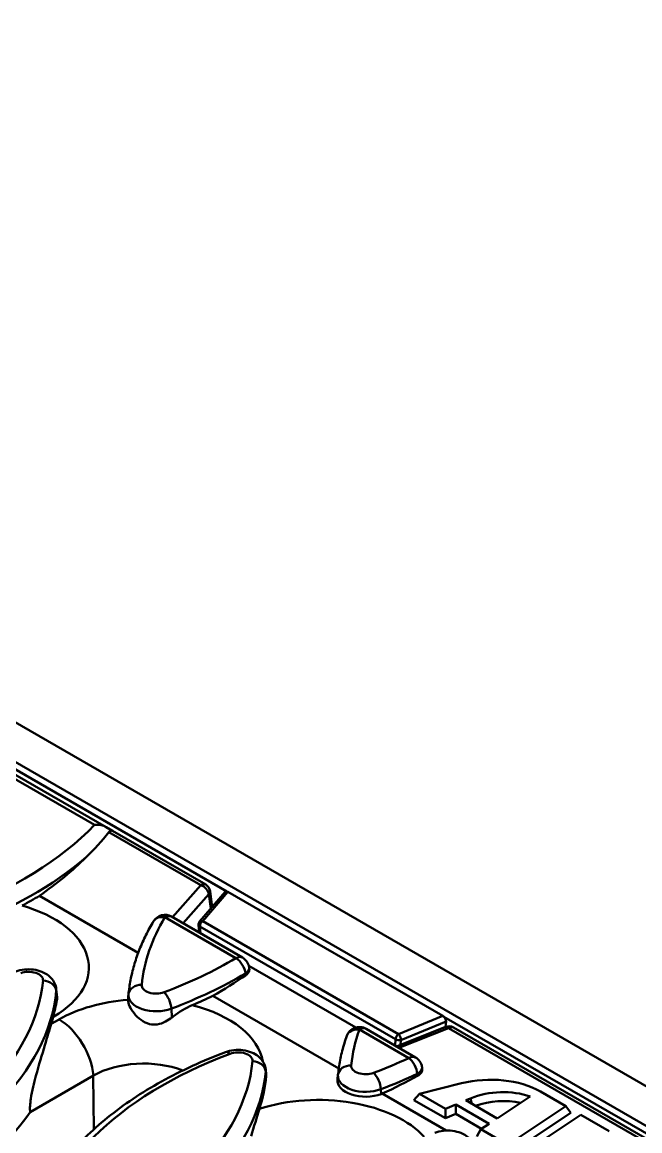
# Model space of a CAD drawing. Header units: millimetres. Extents: x 0 to 2774, y -40 to 1485.
# Drawn here: x 433.2 to 468, y 302 to 364.4 of the extents above; entities that cross this region are included whole.
import ezdxf

# ---------------------------------------------------------------- set-up
doc = ezdxf.new("R2010")
doc.units = ezdxf.units.MM
doc.header["$LTSCALE"] = 2.5
doc.layers.add('Sichtbar (ISO)', color=7, linetype='Continuous', lineweight=50)
doc.layers.add('Sichtbar schmal (ISO)', color=7, linetype='Continuous', lineweight=50)

msp = doc.modelspace()

# ---------------------------------------------------------------- linework, layer by layer
at = {"layer": 'Sichtbar (ISO)'}
for p, q in [((541.373, 262.318), (364.597, 364.38)), ((437.968, 319.069), (432.47, 322.243)), ((438.333, 318.858), (437.968, 319.069)), ((438.333, 318.858), (443.566, 315.837)), ((439.773, 311.996), (434.216, 315.204)), ((443.224, 313.749), (444.667, 315.417)), ((443.934, 314.57), (443.812, 315.471)), ((444.817, 315.422), (456.91, 308.44)), ((441.651, 314.028), (445.64, 311.725)), ((443.196, 313.136), (443.164, 313.567)), ((452.016, 307.789), (445.99, 311.268)), ((446.02, 311.098), (446.006, 311.188)), ((435.161, 309.954), (435.212, 309.482)), ((439.233, 309.738), (439.205, 309.481)), ((451.053, 305.483), (443.971, 309.572)), ((452.587, 307.714), (455.37, 306.107)), ((457.066, 307.824), (454.298, 306.726)), ((457.089, 308.118), (457.064, 307.823)), ((457.5, 307.792), (501.082, 282.63)), ((446.946, 305.418), (446.974, 305.161)), ((451.018, 305.202), (450.99, 304.945)), ((455.751, 305.482), (455.736, 305.576)), ((433.689, 303.025), (437.252, 305.082)), ((455.592, 304.055), (457.96, 304.646)), ((457.103, 301.99), (453.503, 304.069)), ((455.282, 303.698), (455.592, 304.055)), ((457.051, 303.213), (455.592, 304.055)), ((462.397, 304.184), (463.827, 303.358)), ((457.049, 302.678), (455.282, 303.698)), ((457.639, 303.457), (457.051, 303.213)), ((457.637, 302.922), (457.639, 303.457)), ((459.518, 302.372), (457.639, 303.457)), ((458.2, 303.69), (458.46, 303.798)), ((459.966, 302.67), (458.2, 303.69)), ((461.82, 303.901), (459.966, 302.67)), ((463.827, 303.358), (460.558, 301.188)), ((464.111, 302.978), (463.827, 303.358)), ((457.049, 302.678), (457.051, 303.213)), ((457.637, 302.922), (457.049, 302.678)), ((459.086, 302.085), (457.637, 302.922)), ((464.111, 302.978), (460.585, 300.636)), ((461.405, 300.699), (464.674, 302.87)), ((464.674, 302.87), (466.259, 301.954)), ((458.817, 301.657), (459.048, 302.06)), ((459.048, 302.06), (459.518, 302.372)), ((460.558, 301.188), (459.048, 302.06))]:
    msp.add_line(p, q, dxfattribs=at)
for centre, radius, start, end in [((443.316, 315.404), 0.5, 7.70436, 60), ((441.276, 313.379), 0.75, 60, 148.87829), ((443.413, 313.585), 0.25, 139.15741, 184.29153), ((445.265, 311.076), 0.75, 8.57219, 60), ((452.212, 307.065), 0.75, 60, 160.39205), ((457.25, 307.359), 0.5, 60, 111.62706), ((454.995, 305.458), 0.75, 9.0387, 60)]:
    msp.add_arc(centre, radius, start, end, dxfattribs=at)
for centre, major_axis, ratio, start_param, end_param in [((416.118, 325.027), (-24.868, -1.75), 0.618802, 2.341325, 2.511398), ((416.233, 325.137), (-24.887, 0), 0.57735, 2.323345, 2.3783), ((444.821, 315.214), (-0.135, 0.22), 0.563539, 5.794531, 6.460093), ((427.903, 320.661), (-24.85, -1.749), 0.618802, 2.229567, 2.331237), ((428.018, 320.601), (-24.887, 0), 0.57735, 2.207384, 2.266565), ((440.782, 309.347), (-1.587, 0), 0.57735, 6.227073, 6.282575), ((464.045, 308.592), (-24.887, 0), 0.57735, 6.221282, 6.227073), ((410.341, 310.395), (24.887, 0), 0.57735, 6.114898, 6.142932), ((456.906, 308.237), (0.133, -0.215), 0.590223, 0.675008, 1.993686), ((440.08, 303.449), (4, 0), 0.57735, 0.986109, 2.356194), ((422.126, 305.859), (24.887, 0), 0.57735, 6.097603, 6.227073), ((445.389, 305.104), (1.587, 0), 0.57735, 6.227073, 6.345089), ((452.567, 304.811), (-1.587, 0), 0.57735, 6.227073, 8.433693), ((475.83, 304.056), (-24.887, 0), 0.57735, 6.221282, 6.227073), ((439.688, 316.295), (-24.832, -1.748), 0.618802, 2.116587, 2.2159), ((459.336, 302.152), (4.331, 0.293), 0.618949, 0.74502, 1.852168), ((439.804, 316.065), (-24.887, 0), 0.57735, 2.150508, 2.15369), ((460.093, 302.182), (3.163, 0.214), 0.618949, 0.951936, 2.070837), ((460.12, 301.79), (-2.982, -0.201), 0.618949, 4.26995, 5.150333), ((410.341, 308.354), (25.106, 0), 0.57735, 5.2921, 5.906759)]:
    msp.add_ellipse(centre, major_axis=major_axis, ratio=ratio, start_param=start_param, end_param=end_param, dxfattribs=at)
for points, knots in [([(437.968, 319.069), (437.882, 319.118), (437.783, 319.153), (437.562, 319.197), (437.439, 319.204), (437.314, 319.194), (437.313, 319.194), (437.312, 319.194)], [-0.1417215, -0.1417215, -0.1417215, -0.1417215, -0.0746387, -0.0746387, 0, 0, 0.0006036, 0.0006036, 0.0006036, 0.0006036]), ([(438.117, 318.782), (438.138, 318.809), (438.161, 318.831), (438.215, 318.866), (438.246, 318.875), (438.296, 318.873), (438.316, 318.868), (438.333, 318.858)], [-0.09888726, -0.09888726, -0.09888726, -0.09888726, -0.07051164, -0.07051164, -0.03575834, -0.03575834, -0.01077789, -0.01077789, -0.01077789, -0.01077789]), ([(440.634, 313.766), (440.479, 313.51), (440.336, 313.25), (440.074, 312.726), (439.955, 312.461), (439.742, 311.926), (439.648, 311.656), (439.485, 311.113), (439.417, 310.84), (439.305, 310.29), (439.263, 310.014), (439.233, 309.738)], [3.591583, 3.591583, 3.591583, 3.591583, 3.6462839, 3.6462839, 3.7009848, 3.7009848, 3.7556857, 3.7556857, 3.8103866, 3.8103866, 3.8650875, 3.8650875, 3.8650875, 3.8650875]), ([(435.161, 309.954), (435.149, 310.07), (435.116, 310.181), (435.019, 310.392), (434.951, 310.488), (434.783, 310.672), (434.678, 310.752), (434.43, 310.9), (434.282, 310.957), (433.965, 311.041), (433.795, 311.062), (433.456, 311.065), (433.286, 311.047), (433.044, 310.99), (432.968, 310.967), (432.894, 310.939)], [0.847302, 0.847302, 0.847302, 0.847302, 1.046181, 1.046181, 1.270532, 1.270532, 1.556044, 1.556044, 1.929065, 1.929065, 2.339587, 2.339587, 2.746954, 2.746954, 2.935906, 2.935906, 2.935906, 2.935906]), ([(445.815, 310.725), (445.881, 310.771), (445.933, 310.823), (446.005, 310.937), (446.024, 310.998), (446.023, 311.072), (446.022, 311.085), (446.02, 311.098)], [-0.2338101, -0.2338101, -0.2338101, -0.2338101, -0.1764369, -0.1764369, -0.1178398, -0.1178398, -0.1049646, -0.1049646, -0.1049646, -0.1049646]), ([(435.209, 309.405), (435.186, 309.267), (435.157, 309.125), (435.086, 308.805), (435.042, 308.626), (434.994, 308.427)], [-0.4077378, -0.4077378, -0.4077378, -0.4077378, -0.2120173, -0.2120173, 0, 0, 0, 0]), ([(441.664, 308.353), (441.554, 308.268), (441.436, 308.189), (441.164, 308.046), (441.006, 307.987), (440.697, 307.941), (440.554, 307.948), (440.231, 308.028), (440.07, 308.116), (439.785, 308.322), (439.65, 308.453), (439.429, 308.724), (439.344, 308.858), (439.226, 309.117), (439.194, 309.239), (439.194, 309.347)], [-0.7344922, -0.7344922, -0.7344922, -0.7344922, -0.6482593, -0.6482593, -0.547191, -0.547191, -0.4583679, -0.4583679, -0.3441679, -0.3441679, -0.2232396, -0.2232396, -0.1127131, -0.1127131, 0, 0, 0, 0]), ([(442.813, 309.047), (442.447, 308.891), (442.082, 308.669), (441.708, 308.387), (441.686, 308.37), (441.664, 308.353)], [-0.5221268, -0.5221268, -0.5221268, -0.5221268, -0.2505117, -0.2505117, -0.2334107, -0.2334107, -0.2334107, -0.2334107]), ([(434.877, 307.988), (434.778, 307.652), (434.657, 307.245), (434.362, 306.263), (434.18, 305.673), (433.913, 304.687), (433.791, 304.205), (433.709, 303.646), (433.693, 303.506), (433.68, 303.247), (433.681, 303.128), (433.689, 303.025)], [3.485316, 3.485316, 3.485316, 3.485316, 3.831228, 3.831228, 4.242869, 4.242869, 4.503948, 4.503948, 4.581698, 4.581698, 4.653464, 4.653464, 4.653464, 4.653464]), ([(451.505, 307.317), (451.456, 307.178), (451.41, 307.038), (451.324, 306.759), (451.285, 306.618), (451.213, 306.337), (451.18, 306.196), (451.122, 305.913), (451.097, 305.771), (451.052, 305.487), (451.033, 305.344), (451.018, 305.202)], [3.7241441, 3.7241441, 3.7241441, 3.7241441, 3.7523328, 3.7523328, 3.7805215, 3.7805215, 3.8087101, 3.8087101, 3.8368988, 3.8368988, 3.8650875, 3.8650875, 3.8650875, 3.8650875]), ([(446.946, 305.418), (446.934, 305.534), (446.901, 305.645), (446.804, 305.856), (446.736, 305.952), (446.568, 306.136), (446.463, 306.216), (446.215, 306.364), (446.067, 306.421), (445.751, 306.505), (445.58, 306.526), (445.241, 306.529), (445.071, 306.511), (444.829, 306.454), (444.754, 306.431), (444.679, 306.403)], [0.847302, 0.847302, 0.847302, 0.847302, 1.046181, 1.046181, 1.270532, 1.270532, 1.556044, 1.556044, 1.929065, 1.929065, 2.339587, 2.339587, 2.746954, 2.746954, 2.935906, 2.935906, 2.935906, 2.935906]), ([(444.679, 306.403), (443.398, 305.918), (442.192, 305.364), (439.969, 304.131), (438.952, 303.452), (437.143, 301.987), (436.351, 301.201), (435.021, 299.543), (434.484, 298.671), (433.694, 296.867), (433.441, 295.935), (433.34, 294.995)], [2.9359057, 2.9359057, 2.9359057, 2.9359057, 3.121742, 3.121742, 3.3075784, 3.3075784, 3.4934147, 3.4934147, 3.6792511, 3.6792511, 3.8650875, 3.8650875, 3.8650875, 3.8650875]), ([(455.483, 305.068), (455.531, 305.095), (455.574, 305.124), (455.647, 305.189), (455.677, 305.224), (455.737, 305.319), (455.755, 305.379), (455.754, 305.454), (455.753, 305.468), (455.751, 305.482)], [-0.2510034, -0.2510034, -0.2510034, -0.2510034, -0.2138166, -0.2138166, -0.1766314, -0.1766314, -0.1180219, -0.1180219, -0.1043466, -0.1043466, -0.1043466, -0.1043466]), ([(458.731, 300.881), (458.719, 300.997), (458.686, 301.109), (458.589, 301.32), (458.521, 301.416), (458.353, 301.6), (458.249, 301.68), (458, 301.828), (457.852, 301.885), (457.536, 301.968), (457.365, 301.99), (457.026, 301.993), (456.857, 301.975), (456.615, 301.918), (456.539, 301.895), (456.464, 301.866)], [0.847302, 0.847302, 0.847302, 0.847302, 1.046181, 1.046181, 1.270532, 1.270532, 1.556044, 1.556044, 1.929065, 1.929065, 2.339587, 2.339587, 2.746954, 2.746954, 2.935906, 2.935906, 2.935906, 2.935906])]:
    msp.add_open_spline(points, degree=3, knots=knots, dxfattribs=at)
for points in [[(436.847, 317.372), (437.301, 317.815), (437.731, 318.29), (438.117, 318.782)], [(444.76, 315.444), (444.779, 315.44), (444.799, 315.432), (444.817, 315.422)], [(435.212, 309.482), (435.214, 309.458), (435.213, 309.432), (435.209, 309.405)], [(434.994, 308.427), (434.991, 308.413), (434.987, 308.4), (434.984, 308.386)], [(456.91, 308.44), (456.929, 308.429), (456.948, 308.414), (456.967, 308.397)], [(446.586, 303.207), (446.44, 302.759), (446.282, 302.179), (446.133, 301.679)]]:
    msp.add_open_spline(points, degree=3, dxfattribs=at)
at = {"layer": 'Sichtbar schmal (ISO)'}
for p, q in [((539.429, 261.195), (362.652, 363.258)), ((400.606, 340.937), (444.76, 315.444)), ((432.535, 321.952), (437.312, 319.194)), ((438.117, 318.782), (443.29, 315.795)), ((443.29, 315.795), (441.705, 313.997)), ((442.3, 313.653), (443.748, 315.295)), ((443.398, 313.78), (444.817, 315.422)), ((443.748, 315.295), (443.858, 314.482)), ((445.265, 311.688), (441.276, 313.991)), ((443.237, 313.483), (454.248, 307.126)), ((443.266, 313.096), (443.237, 313.483)), ((454.41, 307.422), (443.398, 313.78)), ((435.162, 309.847), (435.209, 309.405)), ((439.224, 309.655), (439.197, 309.398)), ((434.984, 308.386), (435.024, 308.41)), ((441.636, 308.851), (441.664, 308.353)), ((456.91, 308.44), (454.41, 307.422)), ((456.967, 308.397), (501.121, 282.904)), ((435.315, 308.241), (434.877, 307.988)), ((454.995, 306.07), (452.212, 307.677)), ((454.438, 306.646), (457.224, 307.751)), ((454.549, 307.085), (457.089, 308.118)), ((457.224, 307.751), (500.895, 282.537)), ((454.248, 307.126), (454.219, 306.772)), ((454.527, 306.817), (454.549, 307.085)), ((442.172, 305.318), (442.17, 305.418)), ((446.947, 305.311), (446.974, 305.053)), ((437.23, 305.07), (437.278, 302.058)), ((451.009, 305.119), (450.982, 304.862)), ((453.421, 304.315), (453.436, 304.044)), ((458.535, 303.496), (458.46, 303.798))]:
    msp.add_line(p, q, dxfattribs=at)
for centre, major_axis, ratio, start_param, end_param in [((416.233, 325.954), (-24.113, 0), 0.57735, 2.150508, 2.634565), ((416.233, 325.395), (24.86, 0), 0.57735, 5.2921, 5.690089), ((443.316, 315.404), (0.25, 0.433), 0.57735, 0, 0.860326), ((443.316, 315.404), (-0.375, 0.331), 0.666143, 3.801146, 5.304281), ((443.316, 315.404), (0.495, 0.067), 0.585553, 5.684237, 6.283185), ((430.259, 311.161), (6.739, 0), 0.57735, 5.497787, 7.395141), ((464.045, 309.409), (-24.113, 0), 0.57735, 5.947777, 6.227073), ((441.276, 313.379), (-0.642, 0.388), 0.770998, 5.148053, 6.283185), ((441.276, 313.379), (0.375, 0.65), 0.57735, 0, 0.785398), ((443.413, 313.585), (-0.249, -0.019), 0.522916, 0, 0.744135), ((443.413, 313.585), (-0.189, 0.163), 0.659067, 5.301108, 6.283185), ((443.413, 313.585), (0.125, 0.217), 0.57735, 0.872665, 2.356194), ((428.018, 321.418), (-24.113, 0), 0.57735, 2.150508, 2.36776), ((445.265, 311.076), (0.375, 0.65), 0.57735, 0, 0.785398), ((445.265, 311.076), (0.382, -0.646), 0.583989, 0.866815, 2.350345), ((433.604, 310.457), (0.813, 0), 0.57735, 6.227073, 8.433693), ((428.018, 320.859), (24.86, 0), 0.57735, 5.2921, 5.509352), ((445.265, 311.076), (0.742, 0.112), 0.573607, 5.4269, 6.283185), ((410.341, 311.211), (24.113, 0), 0.57735, 5.2921, 6.227073), ((434.416, 309.818), (0.746, -0.073), 0.815212, 0.166414, 1.649944), ((439.97, 309.577), (-0.746, 0.073), 0.815212, 4.791537, 6.275066), ((440.782, 310.163), (-0.813, 0), 0.57735, 6.227073, 8.433693), ((410.341, 310.652), (24.86, 0), 0.57735, 5.2921, 6.227073), ((433.604, 309.898), (1.56, 0), 0.57735, 6.227073, 6.345089), ((440.782, 309.604), (-1.56, 0), 0.57735, 6.227073, 8.433693), ((464.045, 308.85), (-24.86, 0), 0.57735, 6.221282, 6.227073), ((441.227, 309.158), (0.265, -0.702), 0.447262, 0.956366, 2.439895), ((440.08, 305.49), (-6.739, 0), 0.57735, 4.844253, 5.497787), ((440.08, 305.49), (6.739, 0), 0.57735, 0.097697, 1.153247), ((435.024, 306.164), (-1.375, 2.382), 0.57735, 5.497787, 5.513457), ((435.315, 305.996), (1.375, -2.382), 0.57735, 0.876433, 2.356194), ((452.212, 307.065), (-0.707, 0.252), 0.799756, 4.989941, 6.283185), ((475.83, 304.873), (-24.113, 0), 0.57735, 6.080339, 6.227073), ((452.212, 307.065), (0.375, 0.65), 0.57735, 0, 0.785398), ((457.25, 307.359), (-0.184, 0.465), 0.361026, 5.557414, 6.283185), ((457.25, 307.359), (0.25, 0.433), 0.57735, 0, 0.860326), ((454.425, 307.228), (-0.125, -0.217), 0.57735, 4.014257, 5.497787), ((454.425, 307.228), (-0.249, 0.02), 0.627077, 0.834831, 2.144848), ((454.425, 307.228), (0.094, -0.232), 0.353074, 0.774171, 2.409364), ((444.944, 305.701), (-0.265, 0.702), 0.447262, 5.581488, 6.283185), ((458.153, 294.666), (-24.113, 0), 0.57735, 5.2921, 6.227073), ((422.126, 306.675), (24.113, 0), 0.57735, 5.2921, 6.227073), ((445.389, 305.921), (0.813, 0), 0.57735, 6.227073, 8.433693), ((446.201, 305.282), (0.746, -0.073), 0.815212, 0.166414, 1.649944), ((439.804, 316.881), (-24.113, 0), 0.57735, 2.150508, 2.252374), ((454.995, 305.458), (0.375, 0.65), 0.57735, 0, 0.785398), ((454.995, 305.458), (0.318, -0.679), 0.514408, 0.919455, 2.402985), ((422.126, 306.116), (24.86, 0), 0.57735, 5.2921, 6.227073), ((445.389, 305.362), (1.56, 0), 0.57735, 6.227073, 6.345089), ((451.755, 305.041), (-0.746, 0.073), 0.815212, 4.791537, 6.275066), ((475.83, 304.314), (-24.86, 0), 0.57735, 6.221282, 6.227073), ((452.567, 305.627), (-0.813, 0), 0.57735, 6.227073, 8.433693), ((453.012, 304.622), (0.265, -0.702), 0.447262, 0.956366, 2.439895), ((439.804, 316.322), (24.86, 0), 0.57735, 5.2921, 5.393966), ((454.995, 305.458), (0.741, 0.118), 0.566993, 5.307786, 6.283185), ((452.567, 305.068), (-1.56, 0), 0.57735, 6.227073, 8.433693), ((449.901, 299.82), (-6.739, 0), 0.57735, 3.626115, 5.226738)]:
    msp.add_ellipse(centre, major_axis=major_axis, ratio=ratio, start_param=start_param, end_param=end_param, dxfattribs=at)
for points in [[(445.799, 310.828), (445.804, 310.793), (445.81, 310.759), (445.815, 310.725)], [(455.466, 305.176), (455.472, 305.14), (455.477, 305.104), (455.483, 305.068)]]:
    msp.add_open_spline(points, degree=3, dxfattribs=at)

doc.saveas('drawing.dxf')
